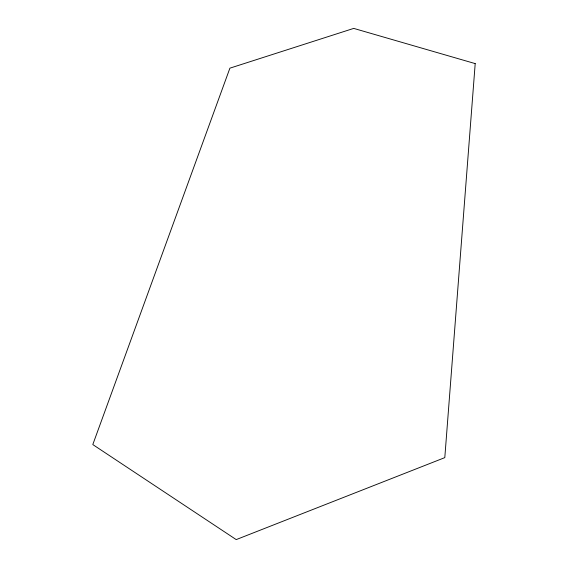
<?xml version="1.0" encoding="UTF-8"?>
<svg xmlns="http://www.w3.org/2000/svg" width="568" height="568" viewBox="0 0 568 568"><rect width="100%" height="100%" fill="white"/><g stroke="black" fill="none" stroke-linecap="round" stroke-linejoin="round"><path stroke-width="0.85" d="M475.203 63.602L444.801 457.63L236.21 539.6L92.797 444.566L229.905 68.16L353.722 28.4L475.203 63.602"/></g></svg>
